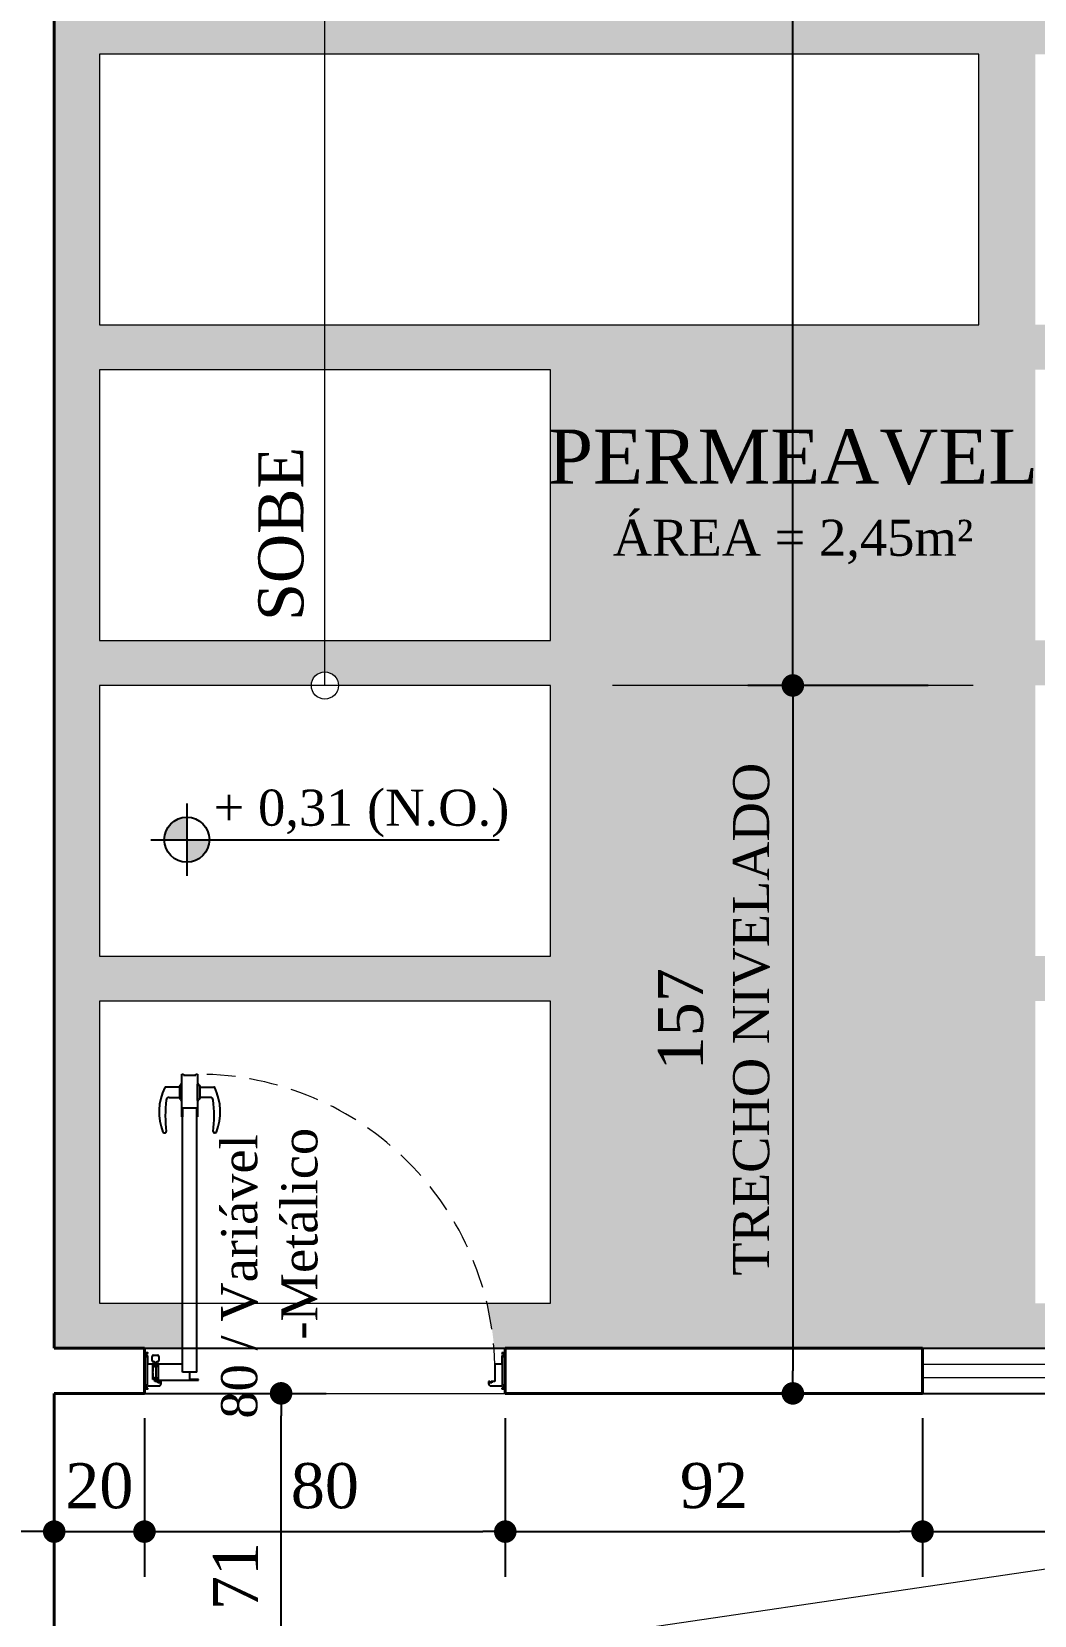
# Model space of a CAD drawing. Header units: millimetres. Extents: x 81693 to 98868, y 6565 to 11437.
# Drawn here: x 82943.8 to 83166.1, y 6924.5 to 7275.7 of the extents above; entities that cross this region are included whole.
import ezdxf

# ---------------------------------------------------------------- set-up
doc = ezdxf.new("R2010")
doc.units = ezdxf.units.MM
doc.linetypes.add('HIDDEN', pattern=[9.525, 6.35, -3.175])
for name, color, linetype, lineweight in [('Cotas', 12, 'Continuous', 5), ('Parede Corte', 4, 'Continuous', 40), ('Pisos Externos', 15, 'Continuous', 9), ('Portas - Janelas', 2, 'Continuous', 20), ('Projeção Portas', 55, 'HIDDEN', 5)]:
    doc.layers.add(name, color=color, linetype=linetype, lineweight=lineweight)
for name, color, linetype in [('Grama', 84, 'Continuous'), ('Hachuria - Moveis', 1, 'Continuous'), ('Piso', 55, 'Continuous'), ('Piso Lay-out', 19, 'Continuous'), ('PN010', 1, 'Continuous'), ('Portas-Cotas', 2, 'Continuous'), ('Texto', 2, 'Continuous')]:
    doc.layers.add(name, color=color, linetype=linetype)
doc.styles.add('Valéria', font='romantic.ttf', dxfattribs={"height": 10})
doc.dimstyles.new('Cota - 50', dxfattribs={"dimtxt": 10, "dimasz": 5, "dimexe": 10, "dimexo": 20, "dimgap": 5, "dimtad": 1, "dimtxsty": 'Valéria', "dimblk": 'DOT', "dimcen": 0, "dimclrd": 12, "dimclre": 12, "dimclrt": 2, "dimazin": 2, "dimtfac": 1, "dimtix": 1, "dimtmove": 0, "dimatfit": 3, "dimldrblk": 'DOT', "dimfxl": 1, "dimarcsym": 0})

# ---------------------------------------------------------------- blocks, each defined once
blk = doc.blocks.new('_Dot')
at = {"color": 0, "linetype": 'ByBlock', "lineweight": -2}
blk.add_line((-0.5, 0), (-1, 0), dxfattribs=at)
at = {"color": 0, "linetype": 'ByBlock', "const_width": 0.5}
blk.add_lwpolyline([(-0.25, 0, 1), (0.25, 0, 1)], format="xyb", close=True, dxfattribs=at)
blk = doc.blocks.new('*D526')
at = {"layer": 'Cotas', "color": 12, "lineweight": -2, "transparency": 16777216}
for p, q in [((83428.8, 6962.96), (83428.8, 6780.44)), ((82948.79, 6895.91), (82948.79, 6780.44)), ((83423.8, 6790.44), (82953.79, 6790.44))]:
    blk.add_line(p, q, dxfattribs=at)
at = {"layer": 'Defpoints', "color": 0, "transparency": 16777216}
for p in [(83428.8, 6982.96), (82948.79, 6915.91), (82948.79, 6790.44)]:
    blk.add_point(p, dxfattribs=at)
at = {"layer": 'Cotas', "color": 12, "lineweight": -2, "transparency": 16777216, "xscale": 5, "yscale": 5, "zscale": 5, "rotation": 180}
blk.add_blockref('_Dot', (82948.79, 6790.44), dxfattribs=at)
at = {"layer": 'Cotas', "color": 12, "lineweight": -2, "transparency": 16777216, "xscale": 5, "yscale": 5, "zscale": 5}
blk.add_blockref('_Dot', (83428.8, 6790.44), dxfattribs=at)
at = {"layer": 'Cotas', "color": 2, "transparency": 16777216, "insert": (83188.8, 6800.55), "char_height": 10, "attachment_point": 5, "style": 'Valéria'}
blk.add_mtext('480', dxfattribs=at)
blk = doc.blocks.new('*D538')
at = {"layer": 'Cotas', "color": 12, "lineweight": -2, "transparency": 16777216}
for p, q in [((83433.8, 6967.96), (83433.8, 6717.03)), ((81943.79, 6754.04), (81943.79, 6717.03)), ((81948.79, 6727.03), (83428.8, 6727.03))]:
    blk.add_line(p, q, dxfattribs=at)
at = {"layer": 'Defpoints', "color": 0, "transparency": 16777216}
for p in [(83433.8, 6987.96), (81943.79, 6774.04), (83433.8, 6727.03)]:
    blk.add_point(p, dxfattribs=at)
at = {"layer": 'Cotas', "color": 12, "lineweight": -2, "transparency": 16777216, "xscale": 5, "yscale": 5, "zscale": 5, "rotation": 180}
blk.add_blockref('_Dot', (81943.79, 6727.03), dxfattribs=at)
at = {"layer": 'Cotas', "color": 12, "lineweight": -2, "transparency": 16777216, "xscale": 5, "yscale": 5, "zscale": 5}
blk.add_blockref('_Dot', (83433.8, 6727.03), dxfattribs=at)
at = {"layer": 'Cotas', "color": 2, "transparency": 16777216, "insert": (82688.8, 6737.23), "char_height": 10, "attachment_point": 5, "style": 'Valéria'}
blk.add_mtext('1500', dxfattribs=at)
blk = doc.blocks.new('*D379')
at = {"layer": 'Defpoints', "color": 0, "transparency": 16777216}
for p in [(82948.79, 6988.2), (82968.79, 6988.2), (82968.79, 6943.04)]:
    blk.add_point(p, dxfattribs=at)
at = {"layer": 'Piso', "color": 12, "lineweight": -2, "transparency": 16777216}
for p, q in [((82948.79, 6968.2), (82948.79, 6933.04)), ((82968.79, 6968.2), (82968.79, 6933.04)), ((82943.79, 6943.04), (82938.79, 6943.04)), ((82948.79, 6943.04), (82968.79, 6943.04)), ((82973.79, 6943.04), (82978.79, 6943.04))]:
    blk.add_line(p, q, dxfattribs=at)
at = {"layer": 'Piso', "color": 12, "lineweight": -2, "transparency": 16777216, "xscale": 5, "yscale": 5, "zscale": 5}
blk.add_blockref('_Dot', (82948.79, 6943.04), dxfattribs=at)
at = {"layer": 'Piso', "color": 12, "lineweight": -2, "transparency": 16777216, "xscale": 5, "yscale": 5, "zscale": 5, "rotation": 180}
blk.add_blockref('_Dot', (82968.79, 6943.04), dxfattribs=at)
at = {"layer": 'Piso', "color": 2, "transparency": 16777216, "insert": (82958.79, 6953.15), "char_height": 10, "attachment_point": 5, "style": 'Valéria'}
blk.add_mtext('20', dxfattribs=at)
blk = doc.blocks.new('*D380')
at = {"layer": 'Defpoints', "color": 0, "transparency": 16777216}
for p in [(82968.79, 6988.2), (83048.79, 6988.2), (83048.79, 6943.04)]:
    blk.add_point(p, dxfattribs=at)
at = {"layer": 'Piso', "color": 12, "lineweight": -2, "transparency": 16777216}
for p, q in [((82968.79, 6968.2), (82968.79, 6933.04)), ((83048.79, 6968.2), (83048.79, 6933.04)), ((82973.79, 6943.04), (83043.79, 6943.04))]:
    blk.add_line(p, q, dxfattribs=at)
at = {"layer": 'Piso', "color": 12, "lineweight": -2, "transparency": 16777216, "xscale": 5, "yscale": 5, "zscale": 5, "rotation": 180}
blk.add_blockref('_Dot', (82968.79, 6943.04), dxfattribs=at)
at = {"layer": 'Piso', "color": 12, "lineweight": -2, "transparency": 16777216, "xscale": 5, "yscale": 5, "zscale": 5}
blk.add_blockref('_Dot', (83048.79, 6943.04), dxfattribs=at)
at = {"layer": 'Piso', "color": 2, "transparency": 16777216, "insert": (83008.79, 6953.15), "char_height": 10, "attachment_point": 5, "style": 'Valéria'}
blk.add_mtext('80', dxfattribs=at)
blk = doc.blocks.new('*D382')
at = {"layer": 'Defpoints', "color": 0, "transparency": 16777216}
for p in [(83048.79, 6988.2), (83141.29, 6988.2), (83141.29, 6943.04)]:
    blk.add_point(p, dxfattribs=at)
at = {"layer": 'Piso', "color": 12, "lineweight": -2, "transparency": 16777216}
for p, q in [((83048.79, 6968.2), (83048.79, 6933.04)), ((83141.29, 6968.2), (83141.29, 6933.04)), ((83053.79, 6943.04), (83136.29, 6943.04))]:
    blk.add_line(p, q, dxfattribs=at)
at = {"layer": 'Piso', "color": 12, "lineweight": -2, "transparency": 16777216, "xscale": 5, "yscale": 5, "zscale": 5, "rotation": 180}
blk.add_blockref('_Dot', (83048.79, 6943.04), dxfattribs=at)
at = {"layer": 'Piso', "color": 12, "lineweight": -2, "transparency": 16777216, "xscale": 5, "yscale": 5, "zscale": 5}
blk.add_blockref('_Dot', (83141.29, 6943.04), dxfattribs=at)
at = {"layer": 'Piso', "color": 2, "transparency": 16777216, "insert": (83095.04, 6953.2), "char_height": 10, "attachment_point": 5, "style": 'Valéria'}
blk.add_mtext('92', dxfattribs=at)
blk = doc.blocks.new('*D383')
at = {"layer": 'Defpoints', "color": 0, "transparency": 16777216}
for p in [(83141.29, 6988.2), (83421.29, 6988.2), (83421.29, 6943.04)]:
    blk.add_point(p, dxfattribs=at)
at = {"layer": 'Piso', "color": 12, "lineweight": -2, "transparency": 16777216}
for p, q in [((83141.29, 6968.2), (83141.29, 6933.04)), ((83421.29, 6968.2), (83421.29, 6933.04)), ((83146.29, 6943.04), (83416.29, 6943.04))]:
    blk.add_line(p, q, dxfattribs=at)
at = {"layer": 'Piso', "color": 12, "lineweight": -2, "transparency": 16777216, "xscale": 5, "yscale": 5, "zscale": 5, "rotation": 180}
blk.add_blockref('_Dot', (83141.29, 6943.04), dxfattribs=at)
at = {"layer": 'Piso', "color": 12, "lineweight": -2, "transparency": 16777216, "xscale": 5, "yscale": 5, "zscale": 5}
blk.add_blockref('_Dot', (83421.29, 6943.04), dxfattribs=at)
at = {"layer": 'Piso', "color": 2, "transparency": 16777216, "insert": (83281.29, 6953.15), "char_height": 10, "attachment_point": 5, "style": 'Valéria'}
blk.add_mtext('280', dxfattribs=at)
blk = doc.blocks.new('*D336')
at = {"layer": 'Defpoints', "color": 0, "transparency": 16777216}
for p in [(82948.79, 6973.7), (82999.08, 6973.7), (82931.29, 6902.7)]:
    blk.add_point(p, dxfattribs=at)
at = {"layer": 'Piso Lay-out', "color": 12, "lineweight": -2, "transparency": 16777216}
for p, q in [((82968.79, 6973.7), (83009.08, 6973.7)), ((82999.08, 6907.7), (82999.08, 6968.7)), ((82951.29, 6902.7), (83009.08, 6902.7))]:
    blk.add_line(p, q, dxfattribs=at)
at = {"layer": 'Piso Lay-out', "color": 12, "lineweight": -2, "transparency": 16777216, "xscale": 5, "yscale": 5, "zscale": 5}
for p, rotation in [((82999.08, 6973.7), 90), ((82999.08, 6902.7), 270)]:
    blk.add_blockref('_Dot', p, dxfattribs=dict(at, rotation=rotation))
at = {"layer": 'Piso Lay-out', "color": 2, "transparency": 16777216, "insert": (82988.98, 6933.2), "char_height": 10, "attachment_point": 5, "rotation": 90, "style": 'Valéria'}
blk.add_mtext('71', dxfattribs=at)
blk = doc.blocks.new('*D339')
at = {"layer": 'Defpoints', "color": 0, "transparency": 16777216}
for p in [(83112.54, 8320.7), (83162.54, 8320.7), (83162.54, 7130.7)]:
    blk.add_point(p, dxfattribs=at)
at = {"layer": 'Piso Lay-out', "color": 12, "lineweight": -2, "transparency": 16777216}
for p, q in [((83142.54, 8320.7), (83102.54, 8320.7)), ((83112.54, 7135.7), (83112.54, 8315.7)), ((83142.54, 7130.7), (83102.54, 7130.7))]:
    blk.add_line(p, q, dxfattribs=at)
at = {"layer": 'Piso Lay-out', "color": 12, "lineweight": -2, "transparency": 16777216, "xscale": 5, "yscale": 5, "zscale": 5}
for p, rotation in [((83112.54, 8320.7), 90), ((83112.54, 7130.7), 270)]:
    blk.add_blockref('_Dot', p, dxfattribs=dict(at, rotation=rotation))
at = {"layer": 'Piso Lay-out', "color": 2, "transparency": 16777216, "insert": (83102.34, 7725.7), "char_height": 10, "attachment_point": 5, "rotation": 90, "style": 'Valéria'}
blk.add_mtext('1190 - TRECHO RAMPADO i = 8%', dxfattribs=at)
blk = doc.blocks.new('*D340')
at = {"layer": 'Defpoints', "color": 0, "transparency": 16777216}
for p in [(83162.54, 7130.7), (83112.54, 6973.7), (83152.54, 6973.7)]:
    blk.add_point(p, dxfattribs=at)
at = {"layer": 'Piso Lay-out', "color": 12, "lineweight": -2, "transparency": 16777216}
for p, q in [((83142.54, 7130.7), (83102.54, 7130.7)), ((83112.54, 7125.7), (83112.54, 6978.7)), ((83132.54, 6973.7), (83102.54, 6973.7))]:
    blk.add_line(p, q, dxfattribs=at)
at = {"layer": 'Piso Lay-out', "color": 12, "lineweight": -2, "transparency": 16777216, "xscale": 5, "yscale": 5, "zscale": 5}
for p, rotation in [((83112.54, 7130.7), 90), ((83112.54, 6973.7), 270)]:
    blk.add_blockref('_Dot', p, dxfattribs=dict(at, rotation=rotation))
at = {"layer": 'Piso Lay-out', "color": 2, "transparency": 16777216, "insert": (83095.04, 7056.67), "char_height": 10, "attachment_point": 5, "rotation": 90, "style": 'Valéria'}
blk.add_mtext('157 \\P{\\H0.8x;TRECHO NIVELADO}', dxfattribs=at)

msp = doc.modelspace()

# ---------------------------------------------------------------- hatches: boundary and pattern name
at = {"layer": 'Grama', "transparency": 33554687}
h = msp.add_hatch(dxfattribs=at)
h.set_pattern_fill('GRASS2', color=256, scale=10, pattern_type=2)
h.set_pattern_definition([(0, (-4301.966, 0.205), (10, 10), [1.5, -0.3, 0.4, -0.3, 1.5, -6]), (0, (-4302.466, 0.505), (10, 10), [1, -0.75, 1.5, -0.75, 1, -5]), (0, (-4298.966, 4.505), (10, 10), [1.25, -0.5, 1.25, -7]), (0, (-4303.966, 6.505), (10, 10), [0.5, -1, 0.5, -8]), (90, (-4302.966, 6.505), (-10, 10), [0.9, -9.1]), (90, (-4299.966, 0.505), (-10, 10), [1, -9]), (90, (-4297.466, 4.505), (-10, 10), [1, -9]), (45, (-4298.666, 0.405), (0, 10), [1, -13.1421356]), (135, (-4301.266, 0.405), (-10, 1e-15), [1, -13.1421356]), (63.434949, (-4298.9663, 0.455), (5e-10, 10), [1, -21.3606798]), (75.9637565, (-4299.4663, 0.505), (4e-10, 10), [1, -40.2310563]), (75.9637565, (-4296.9663, 4.505), (4e-10, 10), [0.8, -40.4310563]), (75.9637565, (-4302.7663, 6.505), (4e-10, 10), [0.7, -40.5310563]), (104.0362435, (-4300.4663, 0.505), (-4e-10, 10), [1, -40.2310563]), (104.0362435, (-4297.9663, 4.505), (-4e-10, 10), [0.8, -40.4310563]), (104.0362435, (-4303.1663, 6.505), (-4e-10, 10), [0.7, -40.5310563]), (116.565051, (-4300.9663, 0.455), (-4e-09, 10), [1, -21.360668])])
h.paths.add_polyline_path([(83203.894, 7070.7014), (83166.3264, 7070.7014), (83166.3264, 7130.7014), (83196.661, 7130.7014), (83198.4709, 7133.6709), (83197.4795, 7140.7014), (83166.3264, 7140.7014), (83166.3264, 7200.7014), (83194.5664, 7200.7014), (83194.621, 7201.8431), (83194.7867, 7210.7014), (83166.3264, 7210.7014), (83166.3264, 7270.7014), (83195.6031, 7270.7014), (83195.712, 7280.7014), (83166.3264, 7280.7014), (83166.3264, 7340.7014), (83196.7859, 7340.7014), (83196.9257, 7350.7014), (83166.3264, 7350.7014), (83166.3264, 7410.7014), (83196.9688, 7410.7014), (83197.1798, 7412.5895), (83197.8129, 7420.7014), (83166.3264, 7420.7014), (83166.3264, 7480.7014), (83203.894, 7480.7014), (83203.894, 7490.7014), (83166.3264, 7490.7014), (83166.3264, 7550.7014), (83197.7172, 7550.7014), (83196.9221, 7557.512), (83198.3594, 7559.8701), (83198.2058, 7560.7014), (83166.3264, 7560.7014), (83166.3264, 7620.7014), (83194.2134, 7620.7014), (83194.3541, 7622.6458), (83194.621, 7628.2252), (83194.6673, 7630.7014), (83166.3264, 7630.7014), (83166.3264, 7690.7014), (83195.5336, 7690.7014), (83195.6425, 7700.7014), (83166.3264, 7700.7014), (83166.3264, 7711.2956), (83158.8264, 7711.2956), (83158.8264, 7700.7014), (83008.8264, 7700.7014), (83008.8264, 7690.7014), (83158.8264, 7690.7014), (83158.8264, 7630.7014), (83008.8264, 7630.7014), (83008.8264, 7620.7014), (83058.8264, 7620.7014), (83058.8264, 7560.7014), (83008.8264, 7560.7014), (83008.8264, 7550.7014), (83058.8264, 7550.7014), (83058.8264, 7490.7014), (83008.8264, 7490.7014), (83008.8264, 7480.7014), (83058.8264, 7480.7014), (83058.8264, 7420.7014), (83008.8264, 7420.7014), (83008.8264, 7410.7014), (83058.8264, 7410.7014), (83058.8264, 7350.7014), (83008.8264, 7350.7014), (83008.8264, 7340.7014), (83153.8264, 7340.7014), (83153.8264, 7280.7014), (83008.8264, 7280.7014), (83008.8264, 7270.7014), (83153.8264, 7270.7014), (83153.8264, 7210.7014), (83008.8264, 7210.7014), (83008.8264, 7200.7014), (83058.8264, 7200.7014), (83058.8264, 7140.7014), (83008.8264, 7140.7014), (83008.8264, 7133.7014, -0.41421356), (83011.8264, 7130.7014), (83058.8264, 7130.7014), (83058.8264, 7070.7014), (82958.8264, 7070.7014), (82958.8264, 7130.7014), (83005.8264, 7130.7014, -0.41421356), (83008.8264, 7133.7014), (83008.8264, 7140.7014), (82958.8264, 7140.7014), (82958.8264, 7200.7014), (83008.8264, 7200.7014), (83008.8264, 7210.7014), (82958.8264, 7210.7014), (82958.8264, 7270.7014), (83008.8264, 7270.7014), (83008.8264, 7280.7014), (82958.8264, 7280.7014), (82958.8264, 7340.7014), (83008.8264, 7340.7014), (83008.8264, 7350.7014), (82958.8264, 7350.7014), (82958.8264, 7410.7014), (83008.8264, 7410.7014), (83008.8264, 7420.7014), (82958.8264, 7420.7014), (82958.8264, 7480.7014), (83008.8264, 7480.7014), (83008.8264, 7490.7014), (82958.8264, 7490.7014), (82958.8264, 7550.7014), (83008.8264, 7550.7014), (83008.8264, 7560.7014), (82958.8264, 7560.7014), (82958.8264, 7620.7014), (83008.8264, 7620.7014), (83008.8264, 7630.7014), (82958.8264, 7630.7014), (82958.8264, 7690.7014), (83008.8264, 7690.7014), (83008.8264, 7700.7014), (82958.8264, 7700.7014), (82958.8264, 7711.2956), (82948.8264, 7711.2956), (82948.8264, 6983.7014), (82968.8264, 6983.7014), (82977.2649, 6983.7014), (82977.2649, 6993.7014), (82958.8264, 6993.7014), (82958.8264, 7060.7014), (83058.8264, 7060.7014), (83058.8264, 6993.7014), (83044.7344, 6993.7014, -0.0383588), (83046.3147, 6983.7014), (83048.8264, 6983.7014), (83141.3264, 6983.7014), (83203.894, 6983.7014), (83203.894, 6993.7014), (83166.3264, 6993.7014), (83166.3264, 7060.7014), (83203.894, 7060.7014)])
h.paths.add_polyline_path([(83428.8336, 7711.2956), (83396.3264, 7711.2956), (83396.3264, 7700.7014), (83367.0102, 7700.7014), (83367.1191, 7690.7014), (83396.3264, 7690.7014), (83396.3264, 7630.7014), (83367.9854, 7630.7014), (83368.0318, 7628.2252), (83368.2986, 7622.6458), (83368.4394, 7620.7014), (83396.3264, 7620.7014), (83396.3264, 7560.7014), (83364.447, 7560.7014), (83364.2934, 7559.8701), (83365.7306, 7557.512), (83364.9355, 7550.7014), (83396.3264, 7550.7014), (83396.3264, 7490.7014), (83296.3264, 7490.7014), (83296.3264, 7516.3879), (83281.3264, 7516.102), (83266.3264, 7516.3879), (83266.3264, 7490.7014), (83203.894, 7490.7014), (83203.894, 7480.7014), (83266.3264, 7480.7014), (83266.3264, 7474.0675), (83269.2307, 7474.1761), (83281.3264, 7474.4199), (83293.4221, 7474.1761), (83296.3264, 7474.0675), (83296.3264, 7480.7014), (83396.3264, 7480.7014), (83396.3264, 7420.7014), (83364.8399, 7420.7014), (83365.473, 7412.5895), (83365.6839, 7410.7014), (83396.3264, 7410.7014), (83396.3264, 7350.7014), (83365.7271, 7350.7014), (83365.8669, 7340.7014), (83396.3264, 7340.7014), (83396.3264, 7280.7014), (83366.9407, 7280.7014), (83367.0496, 7270.7014), (83396.3264, 7270.7014), (83396.3264, 7210.7014), (83367.866, 7210.7014), (83368.0318, 7201.8431), (83368.0864, 7200.7014), (83396.3264, 7200.7014), (83396.3264, 7140.7014), (83365.1732, 7140.7014), (83364.1819, 7133.6709), (83365.9917, 7130.7014), (83396.3264, 7130.7014), (83396.3264, 7070.7014), (83296.3264, 7070.7014), (83296.3264, 7090.0057), (83281.3264, 7089.7199), (83266.3264, 7090.0057), (83266.3264, 7070.7014), (83203.894, 7070.7014), (83203.894, 7060.7014), (83266.3264, 7060.7014), (83266.3264, 6993.7014), (83203.894, 6993.7014), (83203.894, 6983.7014), (83421.3264, 6983.7014), (83428.8336, 6983.7014)])
h.paths.add_polyline_path([(83396.3264, 7060.7014), (83396.3264, 6993.7014), (83296.3264, 6993.7014), (83296.3264, 7060.7014)], flags=16)
h.paths.add_polyline_path([(83113.1681, 7611.8257), (83113.1681, 7838.8375), (83091.6148, 7838.8375), (83091.6148, 7611.8257)], flags=9)
h.paths.add_polyline_path([(83112.5497, 6998.57), (83112.5497, 7114.9901), (83076.9896, 7114.9901), (83076.9896, 6998.57)], flags=24)
h.paths.add_polyline_path([(83056.3426, 7427.92), (83168.8515, 7427.92), (83168.8515, 7471.0213), (83056.3426, 7471.0213)], flags=25)
h.paths.add_polyline_path([(83056.3426, 7151.2743), (83168.8515, 7151.2743), (83168.8515, 7194.3756), (83056.3426, 7194.3756)], flags=25)
h.paths.add_polyline_path([(83431.307, 6989.2726), (83431.307, 7090.5626), (83414.0644, 7090.5626), (83414.0644, 6989.2726)], flags=9)
h.paths.add_polyline_path([(83428.4374, 7646.8479), (83428.4374, 7729.416), (83395.3053, 7729.416), (83395.3053, 7646.8479)], flags=9)
at = {"layer": 'Portas - Janelas'}
h = msp.add_hatch(color=256, dxfattribs=at)
edge = h.paths.add_edge_path()
edge.add_arc((82978.1778, 7096.4907), 5, 90, 180)
edge.add_line((82973.1778, 7096.4907), (82978.1778, 7096.4907))
edge.add_line((82978.1778, 7096.4907), (82978.1778, 7101.4907))
edge = h.paths.add_edge_path()
edge.add_arc((82978.1778, 7096.4907), 5, 270, 360)
edge.add_line((82983.1778, 7096.4907), (82978.1778, 7096.4907))
edge.add_line((82978.1778, 7096.4907), (82978.1778, 7091.4907))

# ---------------------------------------------------------------- linework, layer by layer
at = {"color": 1}
for p, q in [((82976.6827, 7041.992), (82976.6727, 7041.992)), ((82977.0727, 7035.032), (82977.0727, 7044.492)), ((82977.0727, 7044.492), (82977.4655, 7044.492)), ((82977.0727, 7038.682), (82977.0727, 7042.302)), ((82977.4655, 7044.492), (82977.4655, 7044.292)), ((82977.4655, 7044.292), (82977.8327, 7044.292)), ((82977.8327, 7044.292), (82977.8627, 7044.262)), ((82977.8627, 7044.262), (82977.8927, 7044.292)), ((82977.8927, 7044.292), (82977.9227, 7044.262)), ((82977.9227, 7044.262), (82977.9527, 7044.292)), ((82977.9527, 7044.292), (82977.9827, 7044.262)), ((82977.9827, 7044.262), (82978.0127, 7044.292)), ((82978.0127, 7044.292), (82978.0427, 7044.262)), ((82978.0427, 7044.262), (82978.0727, 7044.292)), ((82978.0727, 7044.292), (82978.1027, 7044.262)), ((82978.1027, 7044.262), (82978.1327, 7044.292)), ((82978.1327, 7044.292), (82978.1627, 7044.262)), ((82978.1627, 7044.262), (82978.1927, 7044.292)), ((82978.1927, 7044.292), (82978.2227, 7044.262)), ((82978.2227, 7044.262), (82978.2527, 7044.292)), ((82978.2527, 7044.292), (82978.2827, 7044.262)), ((82978.2827, 7044.262), (82978.3127, 7044.292)), ((82978.3127, 7044.292), (82978.3427, 7044.262)), ((82978.3427, 7044.262), (82978.3727, 7044.292)), ((82978.3727, 7044.292), (82978.4027, 7044.262)), ((82978.4027, 7044.262), (82978.4327, 7044.292)), ((82978.4327, 7044.292), (82978.4627, 7044.262)), ((82978.4627, 7044.262), (82978.4927, 7044.292)), ((82978.4927, 7044.292), (82978.5227, 7044.262)), ((82978.5227, 7044.262), (82978.5527, 7044.292)), ((82978.5527, 7044.292), (82979.0927, 7044.292)), ((82979.0927, 7044.292), (82979.1227, 7044.262)), ((82979.1227, 7044.262), (82979.1527, 7044.292)), ((82979.1527, 7044.292), (82979.1827, 7044.262)), ((82979.1827, 7044.262), (82979.2127, 7044.292)), ((82979.2127, 7044.292), (82979.2427, 7044.262)), ((82979.2427, 7044.262), (82979.2727, 7044.292)), ((82979.2727, 7044.292), (82979.3027, 7044.262)), ((82979.3027, 7044.262), (82979.3327, 7044.292)), ((82979.3327, 7044.292), (82979.3627, 7044.262)), ((82979.3627, 7044.262), (82979.3927, 7044.292)), ((82979.3927, 7044.292), (82979.4227, 7044.262)), ((82979.4227, 7044.262), (82979.4527, 7044.292)), ((82979.4527, 7044.292), (82979.4827, 7044.262)), ((82979.4827, 7044.262), (82979.5127, 7044.292)), ((82979.5127, 7044.292), (82979.5427, 7044.262)), ((82979.5427, 7044.262), (82979.5727, 7044.292)), ((82979.5727, 7044.292), (82979.6027, 7044.262)), ((82979.6027, 7044.262), (82979.6327, 7044.292)), ((82979.6327, 7044.292), (82979.6627, 7044.262)), ((82979.6627, 7044.262), (82979.6927, 7044.292)), ((82979.6927, 7044.292), (82979.7227, 7044.262)), ((82979.7227, 7044.262), (82979.7527, 7044.292)), ((82979.7527, 7044.292), (82979.7827, 7044.262)), ((82979.7827, 7044.262), (82979.8127, 7044.292)), ((82979.8127, 7044.292), (82980.1798, 7044.292)), ((82980.1798, 7044.292), (82980.1798, 7044.492)), ((82980.1798, 7044.492), (82980.5727, 7044.492)), ((82980.5727, 7044.492), (82980.5727, 7035.032)), ((82980.5727, 7038.682), (82980.5727, 7042.302)), ((82980.9627, 7041.992), (82980.9727, 7041.992)), ((82976.5727, 7041.642), (82973.5049, 7041.642)), ((82974.2377, 7039.342), (82976.5727, 7039.342)), ((82976.5727, 7041.892), (82976.5727, 7039.342)), ((82976.5727, 7039.342), (82976.5727, 7039.092)), ((82976.6727, 7038.992), (82976.6827, 7038.992)), ((82980.9727, 7038.992), (82980.9627, 7038.992)), ((82981.0727, 7041.892), (82981.0727, 7039.342)), ((82981.0727, 7041.642), (82984.1404, 7041.642)), ((82983.4076, 7039.342), (82981.0727, 7039.342)), ((82981.0727, 7039.342), (82981.0727, 7039.092)), ((82977.2227, 7035.032), (82977.0727, 7035.032)), ((82980.4227, 7036.982), (82977.2227, 7036.982)), ((82977.2227, 7036.982), (82977.2227, 7035.032)), ((82977.2312, 6978.4122), (82977.2312, 7036.982)), ((82980.4127, 6978.4122), (82980.4127, 7036.982)), ((82980.4227, 7035.032), (82980.4227, 7036.982)), ((82980.5727, 7035.032), (82980.4227, 7035.032)), ((82973.1235, 7031.492), (82973.3388, 7031.492)), ((82984.5219, 7031.492), (82984.3066, 7031.492)), ((82968.7927, 6982.6922), (82968.7927, 6981.4622)), ((82969.4927, 6982.6922), (82968.7927, 6982.6922)), ((82968.9427, 6982.0922), (82968.9427, 6982.4922)), ((82968.9427, 6982.4922), (82968.9427, 6982.4922)), ((82968.9927, 6982.5422), (82968.9927, 6982.5422)), ((82968.9927, 6982.5422), (82969.4061, 6982.5422)), ((82969.4061, 6982.5422), (82969.4561, 6982.4922)), ((82969.4561, 6982.4922), (82969.5427, 6982.5422)), ((82969.4927, 6982.6922), (82969.4927, 6982.6922)), ((82969.5427, 6982.5422), (82969.5427, 6982.6422)), ((82969.5427, 6982.6422), (82969.5427, 6982.6422)), ((83048.7927, 6982.6922), (83048.0427, 6982.6922)), ((83048.0427, 6982.6922), (83048.0427, 6982.5422)), ((83048.0427, 6982.5422), (83048.1293, 6982.4922)), ((83048.1293, 6982.4922), (83048.1793, 6982.5422)), ((83048.1793, 6982.5422), (83048.5927, 6982.5422)), ((83048.6427, 6982.4922), (83048.6427, 6982.0922)), ((83048.7927, 6981.4422), (83048.7927, 6982.6922)), ((82968.7927, 6981.4622), (82968.7927, 6981.4622)), ((82968.8427, 6981.4122), (82968.8427, 6981.4122)), ((82968.8427, 6981.4122), (82968.8927, 6981.4122)), ((82968.8927, 6981.4122), (82968.8927, 6981.4122)), ((82968.9427, 6982.0922), (82968.9427, 6982.0922)), ((82968.9427, 6981.4622), (82968.9427, 6981.8922)), ((82968.9427, 6981.8922), (82969.3427, 6981.8922)), ((82968.9427, 6981.4622), (82968.9427, 6981.4622)), ((82969.4061, 6982.0422), (82968.9927, 6982.0422)), ((82968.9927, 6982.0422), (82968.9927, 6982.0422)), ((82969.3427, 6981.8922), (82969.3427, 6981.8922)), ((82969.3927, 6981.8422), (82969.3927, 6981.8422)), ((82969.3927, 6981.8422), (82969.3927, 6975.4922)), ((82969.4561, 6982.0922), (82969.4061, 6982.0422)), ((82969.5427, 6982.0422), (82969.4561, 6982.0922)), ((82969.5427, 6980.1622), (82969.5427, 6982.0422)), ((82971.0927, 6980.1622), (82969.5427, 6980.1622)), ((82970.5027, 6980.9885, 19), (82970.5027, 6981.8885, 19)), ((82970.6527, 6979.3722), (82970.6827, 6979.4022)), ((82970.6827, 6979.3422), (82970.6527, 6979.3722)), ((82970.6527, 6979.3122), (82970.6827, 6979.3422)), ((82970.6827, 6979.2822), (82970.6527, 6979.3122)), ((82970.6527, 6979.2522), (82970.6827, 6979.2822)), ((82970.6827, 6979.2222), (82970.6527, 6979.2522)), ((82970.6527, 6979.1922), (82970.6827, 6979.2222)), ((82970.6827, 6979.1622), (82970.6527, 6979.1922)), ((82970.6527, 6979.1322), (82970.6827, 6979.1622)), ((82970.6827, 6979.1022), (82970.6527, 6979.1322)), ((82970.6527, 6979.0722), (82970.6827, 6979.1022)), ((82970.6827, 6979.0422), (82970.6527, 6979.0722)), ((82970.6527, 6979.0122), (82970.6827, 6979.0422)), ((82970.6827, 6978.9822), (82970.6527, 6979.0122)), ((82970.6527, 6978.9522), (82970.6827, 6978.9822)), ((82970.6827, 6978.9222), (82970.6527, 6978.9522)), ((82970.6527, 6978.8922), (82970.6827, 6978.9222)), ((82970.6827, 6978.8622), (82970.6527, 6978.8922)), ((82970.6527, 6978.8322), (82970.6827, 6978.8622)), ((82970.6827, 6978.8022), (82970.6527, 6978.8322)), ((82970.6527, 6978.7722), (82970.6827, 6978.8022)), ((82970.6827, 6978.7422), (82970.6527, 6978.7722)), ((82970.6827, 6979.4022), (82970.6827, 6980.0122)), ((82970.6827, 6980.0122), (82970.9227, 6980.0122)), ((82970.7077, 6979.3905, 19), (82970.7077, 6979.9405, 19)), ((82970.7577, 6979.3405, 19), (82970.7077, 6979.3905, 19)), ((82970.7577, 6979.9905, 19), (82970.8677, 6979.9905, 19)), ((82970.7577, 6979.0155, 19), (82970.7577, 6979.3405, 19)), ((82970.8077, 6978.9655, 19), (82970.7577, 6979.0155, 19)), ((82970.7577, 6978.9155, 19), (82970.8077, 6978.9655, 19)), ((82970.7577, 6978.5547, 19), (82970.7577, 6978.9155, 19)), ((82970.8027, 6982.1885, 19), (82971.7027, 6982.1885, 19)), ((82970.9177, 6980.6885, 19), (82970.8027, 6980.6885, 19)), ((82970.9177, 6979.9405, 19), (82970.9177, 6979.7155, 19)), ((82970.9227, 6980.0122), (82970.9227, 6979.7422)), ((82970.9227, 6979.7422), (82970.9227, 6979.7422)), ((82970.97, 6979.7177), (82971.0927, 6979.8068)), ((82970.97, 6979.7177), (82970.97, 6979.7177)), ((82970.9956, 6979.674, 19), (82971.1177, 6979.7563, 19)), ((82971.0927, 6979.8068), (82971.0927, 6980.1622)), ((82971.1177, 6979.7563, 19), (82971.1177, 6980.4885, 19)), ((82971.3877, 6979.6655, 19), (82971.3377, 6979.6155, 19)), ((82971.3377, 6979.6155, 19), (82971.3377, 6977.2155, 19)), ((82971.3877, 6980.4885, 19), (82971.3877, 6979.6655, 19)), ((82977.2312, 6980.1622), (82971.4127, 6980.1622)), ((82971.4127, 6980.1622), (82971.4127, 6979.7693)), ((82971.4127, 6979.7693), (82971.5047, 6979.7207)), ((82971.5827, 6979.7622), (82971.5827, 6980.0122)), ((82971.5827, 6980.0122), (82971.8227, 6980.0122)), ((82971.7027, 6980.6885, 19), (82971.5877, 6980.6885, 19)), ((82971.8227, 6980.0122), (82971.8227, 6979.4022)), ((82971.8227, 6979.4022), (82971.8527, 6979.3722)), ((82971.8527, 6979.3722), (82971.8227, 6979.3422)), ((82971.8227, 6979.3422), (82971.8527, 6979.3122)), ((82971.8527, 6979.3122), (82971.8227, 6979.2822)), ((82971.8227, 6979.2822), (82971.8527, 6979.2522)), ((82971.8527, 6979.2522), (82971.8227, 6979.2222)), ((82971.8227, 6979.2222), (82971.8527, 6979.1922)), ((82971.8527, 6979.1922), (82971.8227, 6979.1622)), ((82971.8227, 6979.1622), (82971.8527, 6979.1322)), ((82971.8527, 6979.1322), (82971.8227, 6979.1022)), ((82971.8227, 6979.1022), (82971.8527, 6979.0722)), ((82971.8527, 6979.0722), (82971.8227, 6979.0422)), ((82971.8227, 6979.0422), (82971.8527, 6979.0122)), ((82971.8527, 6979.0122), (82971.8227, 6978.9822)), ((82971.8227, 6978.9822), (82971.8527, 6978.9522)), ((82971.8527, 6978.9522), (82971.8227, 6978.9222)), ((82971.8227, 6978.9222), (82971.8527, 6978.8922)), ((82971.8527, 6978.8922), (82971.8227, 6978.8622)), ((82971.8227, 6978.8622), (82971.8527, 6978.8322)), ((82971.8527, 6978.8322), (82971.8227, 6978.8022)), ((82971.8227, 6978.8022), (82971.8527, 6978.7722)), ((82971.8527, 6978.7722), (82971.8227, 6978.7422)), ((82972.0027, 6981.8885, 19), (82972.0027, 6980.9885, 19)), ((83048.0427, 6980.1622), (83046.4927, 6980.1622)), ((83046.4927, 6980.1622), (83046.4927, 6976.3622)), ((83048.1293, 6982.0922), (83048.0427, 6982.0422)), ((83048.0427, 6982.0422), (83048.0427, 6980.1622)), ((83048.1793, 6982.0422), (83048.1293, 6982.0922)), ((83048.5927, 6982.0422), (83048.1793, 6982.0422)), ((83048.1927, 6975.4922), (83048.1927, 6981.8922)), ((83048.1927, 6981.8922), (83048.6427, 6981.8922)), ((83048.6427, 6981.8922), (83048.6427, 6981.4422)), ((83048.6927, 6981.3922), (83048.7427, 6981.3922)), ((82968.7927, 6975.9222), (82968.7927, 6975.9222)), ((82968.7927, 6975.9222), (82968.7927, 6974.6922)), ((82968.8927, 6975.9722), (82968.8427, 6975.9722)), ((82968.8427, 6975.9722), (82968.8427, 6975.9722)), ((82968.8927, 6975.9722), (82968.8927, 6975.9722)), ((82968.9427, 6975.4922), (82968.9427, 6975.9222)), ((82968.9427, 6975.9222), (82968.9427, 6975.9222)), ((82969.3927, 6975.4922), (82968.9427, 6975.4922)), ((82968.9427, 6974.8922), (82968.9427, 6975.2922)), ((82968.9427, 6975.2922), (82968.9427, 6975.2922)), ((82968.9927, 6975.3422), (82968.9927, 6975.3422)), ((82968.9927, 6975.3422), (82969.4061, 6975.3422)), ((82969.4061, 6975.3422), (82969.4561, 6975.2922)), ((82969.4561, 6975.2922), (82969.5427, 6975.3422)), ((82969.5427, 6975.3422), (82971.9727, 6975.3422)), ((82970.6527, 6978.7122), (82970.6827, 6978.7422)), ((82970.6827, 6978.6822), (82970.6527, 6978.7122)), ((82970.6527, 6978.4122), (82970.6827, 6978.4422)), ((82970.6827, 6978.3822), (82970.6527, 6978.4122)), ((82970.6527, 6978.1122), (82970.6827, 6978.1422)), ((82970.6827, 6978.0822), (82970.6527, 6978.1122)), ((82970.6527, 6978.0522), (82970.6827, 6978.0822)), ((82970.6827, 6978.0222), (82970.6527, 6978.0522)), ((82970.6527, 6977.9922), (82970.6827, 6978.0222)), ((82970.6827, 6977.9622), (82970.6527, 6977.9922)), ((82970.6527, 6977.9322), (82970.6827, 6977.9622)), ((82970.6827, 6977.9022), (82970.6527, 6977.9322)), ((82970.6527, 6977.8722), (82970.6827, 6977.9022)), ((82970.6827, 6977.8422), (82970.6527, 6977.8722)), ((82970.6527, 6977.8122), (82970.6827, 6977.8422)), ((82970.6827, 6977.7822), (82970.6527, 6977.8122)), ((82970.6527, 6977.7522), (82970.6827, 6977.7822)), ((82970.6827, 6977.7222), (82970.6527, 6977.7522)), ((82970.6527, 6977.6922), (82970.6827, 6977.7222)), ((82970.6827, 6977.6622), (82970.6527, 6977.6922)), ((82970.6527, 6977.6322), (82970.6827, 6977.6622)), ((82970.6827, 6977.6022), (82970.6527, 6977.6322)), ((82970.6527, 6977.5722), (82970.6827, 6977.6022)), ((82970.6827, 6977.5422), (82970.6527, 6977.5722)), ((82970.6527, 6977.5122), (82970.6827, 6977.5422)), ((82970.6827, 6977.4822), (82970.6527, 6977.5122)), ((82970.6527, 6977.4522), (82970.6827, 6977.4822)), ((82970.6827, 6977.4222), (82970.6527, 6977.4522)), ((82970.6827, 6978.4422), (82970.6827, 6978.6822)), ((82970.6827, 6978.1422), (82970.6827, 6978.3822)), ((82970.6827, 6976.8122), (82970.6827, 6977.4222)), ((82970.9227, 6976.8122), (82970.6827, 6976.8122)), ((82970.7077, 6977.4405, 19), (82970.7577, 6977.4905, 19)), ((82970.7077, 6976.8905, 19), (82970.7077, 6977.4405, 19)), ((82970.7577, 6977.9155, 19), (82970.7577, 6978.2696, 19)), ((82970.8077, 6977.8655, 19), (82970.7577, 6977.9155, 19)), ((82970.7577, 6977.8155, 19), (82970.8077, 6977.8655, 19)), ((82970.7577, 6977.4905, 19), (82970.7577, 6977.8155, 19)), ((82970.8677, 6976.8405, 19), (82970.7577, 6976.8405, 19)), ((82970.9177, 6977.1155, 19), (82970.9177, 6976.8905, 19)), ((82970.9227, 6977.0822), (82970.9227, 6977.0822)), ((82970.9227, 6977.0822), (82970.9227, 6976.8122)), ((82971.0927, 6977.0239), (82970.9695, 6977.107)), ((82970.9695, 6977.107), (82970.9695, 6977.107)), ((82971.1177, 6977.0746, 19), (82970.9956, 6977.1569, 19)), ((82971.0927, 6976.3622), (82971.0927, 6977.0239)), ((82971.8677, 6976.3622), (82971.0927, 6976.3622)), ((82971.1177, 6976.7655, 19), (82971.1177, 6977.0746, 19)), ((82971.3877, 6976.9147, 19), (82971.203, 6976.7301, 19)), ((82971.3377, 6977.2155, 19), (82971.3877, 6977.1655, 19)), ((82971.3877, 6977.1655, 19), (82971.3877, 6976.9147, 19)), ((82971.5047, 6977.1036), (82971.4127, 6977.055)), ((82971.4127, 6977.055), (82971.4127, 6976.6622)), ((82971.4127, 6976.6622), (82980.7727, 6976.6622)), ((82971.5827, 6976.8122), (82971.5827, 6977.0622)), ((82971.8227, 6976.8122), (82971.5827, 6976.8122)), ((82971.7927, 6976.0122), (82971.7927, 6976.2622)), ((82971.7927, 6976.2622), (82971.9177, 6976.2622)), ((82972.3427, 6976.0122), (82971.7927, 6976.0122)), ((82971.8227, 6978.7422), (82971.8527, 6978.7122)), ((82971.8527, 6978.7122), (82971.8227, 6978.6822)), ((82971.8227, 6978.6822), (82971.8227, 6978.4422)), ((82971.8227, 6978.4422), (82971.8527, 6978.4122)), ((82971.8527, 6978.4122), (82971.8227, 6978.3822)), ((82971.8227, 6978.3822), (82971.8227, 6978.1422)), ((82971.8227, 6978.1422), (82971.8527, 6978.1122)), ((82971.8527, 6978.1122), (82971.8227, 6978.0822)), ((82971.8227, 6978.0822), (82971.8527, 6978.0522)), ((82971.8527, 6978.0522), (82971.8227, 6978.0222)), ((82971.8227, 6978.0222), (82971.8527, 6977.9922)), ((82971.8527, 6977.9922), (82971.8227, 6977.9622)), ((82971.8227, 6977.9622), (82971.8527, 6977.9322)), ((82971.8527, 6977.9322), (82971.8227, 6977.9022)), ((82971.8227, 6977.9022), (82971.8527, 6977.8722)), ((82971.8527, 6977.8722), (82971.8227, 6977.8422)), ((82971.8227, 6977.8422), (82971.8527, 6977.8122)), ((82971.8527, 6977.8122), (82971.8227, 6977.7822)), ((82971.8227, 6977.7822), (82971.8527, 6977.7522)), ((82971.8527, 6977.7522), (82971.8227, 6977.7222)), ((82971.8227, 6977.7222), (82971.8527, 6977.6922)), ((82971.8527, 6977.6922), (82971.8227, 6977.6622)), ((82971.8227, 6977.6622), (82971.8527, 6977.6322)), ((82971.8527, 6977.6322), (82971.8227, 6977.6022)), ((82971.8227, 6977.6022), (82971.8527, 6977.5722)), ((82971.8527, 6977.5722), (82971.8227, 6977.5422)), ((82971.8227, 6977.5422), (82971.8527, 6977.5122)), ((82971.8527, 6977.5122), (82971.8227, 6977.4822)), ((82971.8227, 6977.4822), (82971.8527, 6977.4522)), ((82971.8527, 6977.4522), (82971.8227, 6977.4222)), ((82971.8227, 6977.4222), (82971.8227, 6976.8122)), ((82971.8677, 6976.3622), (82971.8677, 6976.3622)), ((82971.9177, 6976.2622), (82971.9177, 6976.3122)), ((82971.9177, 6976.3122), (82971.9177, 6976.3122)), ((82971.9727, 6975.3422), (82971.9727, 6975.3422)), ((82972.2177, 6976.3122), (82972.2177, 6976.3122)), ((82972.2177, 6976.3122), (82972.2177, 6976.2622)), ((82972.2177, 6976.2622), (82972.3427, 6976.2622)), ((82972.4927, 6976.3622), (82972.2677, 6976.3622)), ((82972.2677, 6976.3622), (82972.2677, 6976.3622)), ((82972.3427, 6976.2622), (82972.3427, 6976.0122)), ((82972.4927, 6975.8622), (82972.4927, 6976.3622)), ((82972.4927, 6975.8622), (82972.4927, 6975.8622)), ((82980.4227, 6978.4122), (82977.2312, 6978.4122)), ((82978.8227, 6976.8122), (82978.8227, 6978.4122)), ((82980.7727, 6976.8122), (82978.8227, 6976.8122)), ((82980.7727, 6976.6622), (82980.7727, 6976.8122)), ((83045.3177, 6976.3622), (83045.0927, 6976.3622)), ((83045.0927, 6976.3622), (83045.0927, 6975.8622)), ((83045.2427, 6976.0122), (83045.2427, 6976.2622)), ((83045.2427, 6976.2622), (83045.3677, 6976.2622)), ((83045.7927, 6976.0122), (83045.2427, 6976.0122)), ((83045.3677, 6976.2622), (83045.3677, 6976.3122)), ((83045.6127, 6975.3422), (83048.0427, 6975.3422)), ((83045.6677, 6976.3122), (83045.6677, 6976.2622)), ((83045.6677, 6976.2622), (83045.7927, 6976.2622)), ((83046.4927, 6976.3622), (83045.7177, 6976.3622)), ((83045.7927, 6976.2622), (83045.7927, 6976.0122)), ((83048.0427, 6975.3422), (83048.1293, 6975.2922)), ((83048.1293, 6975.2922), (83048.1793, 6975.3422)), ((83048.1793, 6975.3422), (83048.5927, 6975.3422)), ((83048.6427, 6975.4922), (83048.1927, 6975.4922)), ((83048.6427, 6975.9222), (83048.6427, 6975.4922)), ((83048.6427, 6975.2922), (83048.6427, 6974.8922)), ((83048.7427, 6975.9722), (83048.6927, 6975.9722)), ((83048.7927, 6974.6922), (83048.7927, 6975.9222)), ((82968.7927, 6974.6922), (82969.4927, 6974.6922)), ((82968.9427, 6974.8922), (82968.9427, 6974.8922)), ((82969.4061, 6974.8422), (82968.9927, 6974.8422)), ((82968.9927, 6974.8422), (82968.9927, 6974.8422)), ((82969.4561, 6974.8922), (82969.4061, 6974.8422)), ((82969.5427, 6974.8422), (82969.4561, 6974.8922)), ((82969.4927, 6974.6922), (82969.4927, 6974.6922)), ((82969.5427, 6974.7422), (82969.5427, 6974.8422)), ((82969.5427, 6974.7422), (82969.5427, 6974.7422)), ((83048.1293, 6974.8922), (83048.0427, 6974.8422)), ((83048.0427, 6974.8422), (83048.0427, 6974.7422)), ((83048.0927, 6974.6922), (83048.7927, 6974.6922)), ((83048.1793, 6974.8422), (83048.1293, 6974.8922)), ((83048.5927, 6974.8422), (83048.1793, 6974.8422))]:
    msp.add_line(p, q, dxfattribs=at)
for centre, radius, start, end in [((82976.6727, 7041.892), 0.1, 90, 180), ((82976.6827, 7042.082), 0.09, 270, 0), ((82977.0327, 7042.082), 0.26, 90, 180), ((82977.0327, 7042.302), 0.04, 360, 90), ((82980.6127, 7042.302), 0.04, 90, 180), ((82980.6127, 7042.082), 0.26, 0, 90), ((82980.9627, 7042.082), 0.09, 180, 270), ((82980.9727, 7041.892), 0.1, 0, 90), ((82984.1767, 7036.1376), 12.1452, 153.794171, 201.679929), ((82973.5051, 7041.3917), 0.2503, 90.037005, 154.127935), ((83008.5549, 7035.2446), 35.1398, 174.27285, 185.676817), ((82974.238, 7038.6917), 0.6502, 90.018477, 174.747934), ((82976.6727, 7039.092), 0.1, 180, 270), ((82976.6827, 7038.902), 0.09, 0, 90), ((82977.0327, 7038.902), 0.26, 180, 270), ((82977.0327, 7038.682), 0.04, 270, 0), ((82980.6127, 7038.682), 0.04, 180, 270), ((82980.6127, 7038.902), 0.26, 270, 0), ((82980.9627, 7038.902), 0.09, 90, 180), ((82980.9727, 7039.092), 0.1, 270, 0), ((82983.4074, 7038.6917), 0.6502, 5.252066, 89.981523), ((82949.0905, 7035.2446), 35.1398, 354.323183, 5.72715), ((82984.1403, 7041.3917), 0.2503, 25.872065, 89.962995), ((82973.4686, 7036.1376), 12.1452, 338.320071, 26.205829), ((82973.1237, 7031.7422), 0.2503, 201.394531, 269.95822), ((82973.3387, 7031.742), 0.2501, 270.02281, 6.112061), ((82984.3067, 7031.742), 0.2501, 173.887939, 269.97719), ((82984.5217, 7031.7422), 0.2503, 270.04178, 338.605469), ((82968.9927, 6982.4922), 0.05, 90, 180), ((82969.4927, 6982.6422), 0.05, 0, 90), ((83048.5927, 6982.4922), 0.05, 0.011458, 90), ((82968.8427, 6981.4622), 0.05, 180, 270), ((82968.8927, 6981.4622), 0.05, 270, 0), ((82968.9927, 6982.0922), 0.05, 180, 270), ((82969.3427, 6981.8422), 0.05, 0, 90), ((82970.8027, 6981.8885, 19), 0.3, 90, 180), ((82970.8027, 6980.9885, 19), 0.3, 180, 270), ((82970.7577, 6979.9405, 19), 0.05, 90, 180), ((82970.8677, 6979.9405, 19), 0.05, 0, 90), ((82970.9177, 6980.4885, 19), 0.2, 0, 90), ((82970.9677, 6979.7155, 19), 0.05, 180, 304), ((82970.9527, 6979.7422), 0.03, 180, 305.261181), ((82971.5877, 6980.4885, 19), 0.2, 90, 180), ((82971.5327, 6979.7622), 0.05, 236, 0), ((82971.7027, 6981.8885, 19), 0.3, 0, 90), ((82971.7027, 6980.9885, 19), 0.3, 270, 0), ((83048.5927, 6982.0922), 0.05, 270.001432, 359.998568), ((83048.6927, 6981.4422), 0.05, 180, 270), ((83048.7427, 6981.4422), 0.05, 270, 0), ((82968.8427, 6975.9222), 0.05, 90, 180), ((82968.8927, 6975.9222), 0.05, 0, 90), ((82968.9927, 6975.2922), 0.05, 90, 180), ((82970.7577, 6976.8905, 19), 0.05, 180, 270), ((82970.8677, 6976.8905, 19), 0.05, 270, 0), ((82970.9677, 6977.1155, 19), 0.05, 56, 180), ((82970.9527, 6977.0822), 0.03, 56.001056, 180), ((82971.1677, 6976.7655, 19), 0.05, 180, 315), ((82971.5327, 6977.0622), 0.05, 0, 124), ((82971.8677, 6976.3122), 0.05, 0, 90), ((82971.9727, 6975.8622), 0.52, 270, 0), ((82972.2677, 6976.3122), 0.05, 90, 180), ((83045.6127, 6975.8622), 0.52, 180, 270.001102), ((83045.3177, 6976.3122), 0.05, 359.987906, 90.020813), ((83045.7177, 6976.3122), 0.05, 90, 180.01146), ((83048.5927, 6975.2922), 0.05, 0.004663, 90), ((83048.6927, 6975.9222), 0.05, 90, 180), ((83048.7427, 6975.9222), 0.05, 359.999029, 90.001903), ((82968.9927, 6974.8922), 0.05, 180, 270), ((82969.4927, 6974.7422), 0.05, 270, 0), ((83048.0927, 6974.7422), 0.05, 180, 270), ((83048.5927, 6974.8922), 0.05, 269.987653, 0.000889)]:
    msp.add_arc(centre, radius, start, end, dxfattribs=at)
at = {"layer": 'Hachuria - Moveis'}
msp.add_circle((82978.1778, 7096.4907), 5, dxfattribs=at)
at = {"layer": 'Parede Corte'}
for p, q in [((82948.7927, 8110.6965), (82948.7927, 6983.6965)), ((82968.7927, 6983.6965), (82948.7927, 6983.6965)), ((82968.7927, 6983.6965), (82968.7927, 6973.6965)), ((83048.7927, 6983.6965), (83048.7927, 6973.6965)), ((83141.2927, 6983.6965), (83048.7927, 6983.6965)), ((83141.2927, 6983.6965), (83141.2927, 6973.6965)), ((82948.7927, 6973.6965), (82948.7927, 6902.6965)), ((82968.7927, 6973.6965), (82948.7927, 6973.6965)), ((83141.2927, 6973.6965), (83048.7927, 6973.6965))]:
    msp.add_line(p, q, dxfattribs=at)
at = {"layer": 'Pisos Externos'}
for p, q in [((83008.7927, 7130.6965), (83008.7927, 8320.6965)), ((83152.5427, 7130.6965), (83072.5427, 7130.6965)), ((83433.7927, 6973.6965), (81948.7927, 6755.3511))]:
    msp.add_line(p, q, dxfattribs=at)
for points in [[(82958.7927, 7210.6965), (83153.7927, 7210.6965), (83153.7927, 7270.6965), (82958.7927, 7270.6965)], [(82958.7927, 7140.6965), (83058.7927, 7140.6965), (83058.7927, 7200.6965), (82958.7927, 7200.6965)], [(82958.7927, 7070.6965), (83058.7927, 7070.6965), (83058.7927, 7130.6965), (82958.7927, 7130.6965)], [(82958.7927, 6993.6965), (83058.7927, 6993.6965), (83058.7927, 7060.6965), (82958.7927, 7060.6965)]]:
    msp.add_lwpolyline(points, close=True, dxfattribs=at)
msp.add_circle((83008.7927, 7130.6965), 3, dxfattribs=at)
at = {"layer": 'PN010'}
for p, q in [((82978.1778, 7104.4907), (82978.1778, 7088.4907)), ((82970.1778, 7096.4907), (83047.4076, 7096.4907)), ((82968.7927, 6983.6965), (83048.7927, 6983.6965)), ((82968.7927, 6983.6965), (83048.7927, 6983.6965)), ((83141.2927, 6983.6965), (83421.2927, 6983.6965)), ((83141.2927, 6973.6965), (83421.2927, 6973.6965))]:
    msp.add_line(p, q, dxfattribs=at)
at = {"layer": 'Portas - Janelas'}
for p, q in [((83141.2927, 6980.1965), (83421.2927, 6980.1965)), ((83141.2927, 6977.1965), (83421.2927, 6977.1965)), ((82968.7927, 6973.6965), (83048.7927, 6973.6965)), ((82968.7927, 6973.6965), (83048.7927, 6973.6965))]:
    msp.add_line(p, q, dxfattribs=at)
at = {"layer": 'Projeção Portas'}
msp.add_arc((82980.4127, 6978.4122), 66.08, 0, 89.861269, dxfattribs=at)

# ---------------------------------------------------------------- texts
at = {"layer": 'Portas-Cotas', "insert": (83112.5545, 7187.4653), "char_height": 12, "attachment_point": 2, "style": 'Valéria'}
msp.add_mtext('PERMEAVEL\\P{\\H0.6667x;ÁREA = 2,45m²}', dxfattribs=at)
at = {"layer": 'Portas-Cotas', "rotation": 90, "style": 'Valéria'}
for s, insert, char_height, attachment_point in [('SOBE', (83004.1702, 7145.0006, 9762.39), 10, 7), ('\\pi-18.9352;80 / Variável\\P\\pi0;-Metálico', (82996.5231, 7009.1067), 8, 5)]:
    msp.add_mtext(s, dxfattribs=dict(at, insert=insert, char_height=char_height, attachment_point=attachment_point))
at = {"layer": 'Texto', "insert": (82984.1413, 7107.5973), "char_height": 8, "attachment_point": 1, "style": 'Valéria'}
msp.add_mtext('+ 0,31 (N.O.)', dxfattribs=at)

# ---------------------------------------------------------------- dimensions: what is measured, and where the dimension line sits
at = {"layer": 'Cotas'}
for base, p1, p2, text, picture, middle in [((83433.8, 6727.0336), (81943.7927, 6774.0419), (83433.8, 6987.9624), '1500', '*D538', (82688.7963, 6737.2259)), ((82948.7927, 6790.4405), (83428.8, 6982.9624), (82948.7927, 6915.9147), '480', '*D526', (83188.7963, 6800.5515))]:
    dim = msp.add_linear_dim(base=base, p1=p1, p2=p2, text=text, dimstyle='Cota - 50', dxfattribs=at)
    dim.commit()
    dim.dimension.update_dxf_attribs({"geometry": picture, "text_midpoint": middle})
at = {"layer": 'Piso'}
for base, p1, p2, picture, middle in [((82968.7927, 6943.0377), (82948.7927, 6988.1965), (82968.7927, 6988.1965), '*D379', (82958.7927, 6953.1486)), ((83048.7927, 6943.0377), (82968.7927, 6988.1965), (83048.7927, 6988.1965), '*D380', (83008.7927, 6953.1486)), ((83421.2927, 6943.0377), (83141.2927, 6988.1965), (83421.2927, 6988.1965), '*D383', (83281.2927, 6953.1486))]:
    dim = msp.add_linear_dim(base=base, p1=p1, p2=p2, dimstyle='Cota - 50', override={"dimfxl": 25.4}, dxfattribs=at)
    dim.commit()
    dim.dimension.update_dxf_attribs({"geometry": picture, "text_midpoint": middle})
dim = msp.add_linear_dim(base=(83141.2927, 6943.0377), p1=(83048.7927, 6988.1965), p2=(83141.2927, 6988.1965), text='92', dimstyle='Cota - 50', override={"dimfxl": 25.4}, dxfattribs=at)
dim.commit()
dim.dimension.update_dxf_attribs({"geometry": '*D382', "text_midpoint": (83095.0427, 6953.2004)})
at = {"layer": 'Piso Lay-out'}
dim = msp.add_aligned_dim(p1=(83162.5427, 7130.6965), p2=(83162.5427, 8320.6965), distance=50, text='<> - TRECHO RAMPADO i = 8%', dimstyle='Cota - 50', override={"dimfxl": 25.4}, dxfattribs=at)
dim.commit()
dim.dimension.update_dxf_attribs({"geometry": '*D339', "text_midpoint": (83102.3356, 7725.6965)})
dim = msp.add_linear_dim(base=(83112.5427, 6973.6965), p1=(83162.5427, 7130.6965), p2=(83152.5427, 6973.6965), angle=90, text='<> \\P{\\H0.8x;TRECHO NIVELADO}', dimstyle='Cota - 50', override={"dimfxl": 25.4}, dxfattribs=at)
dim.commit()
dim.dimension.update_dxf_attribs({"geometry": '*D340', "text_midpoint": (83112.5427, 7056.6745), "dimtype": 160})
dim = msp.add_linear_dim(base=(82999.0812, 6973.6965), p1=(82931.2927, 6902.6965), p2=(82948.7927, 6973.6965), angle=90, dimstyle='Cota - 50', override={"dimfxl": 25.4}, dxfattribs=at)
dim.commit()
dim.dimension.update_dxf_attribs({"geometry": '*D336', "text_midpoint": (82999.0812, 6933.2006), "dimtype": 160})

doc.saveas('drawing.dxf')
